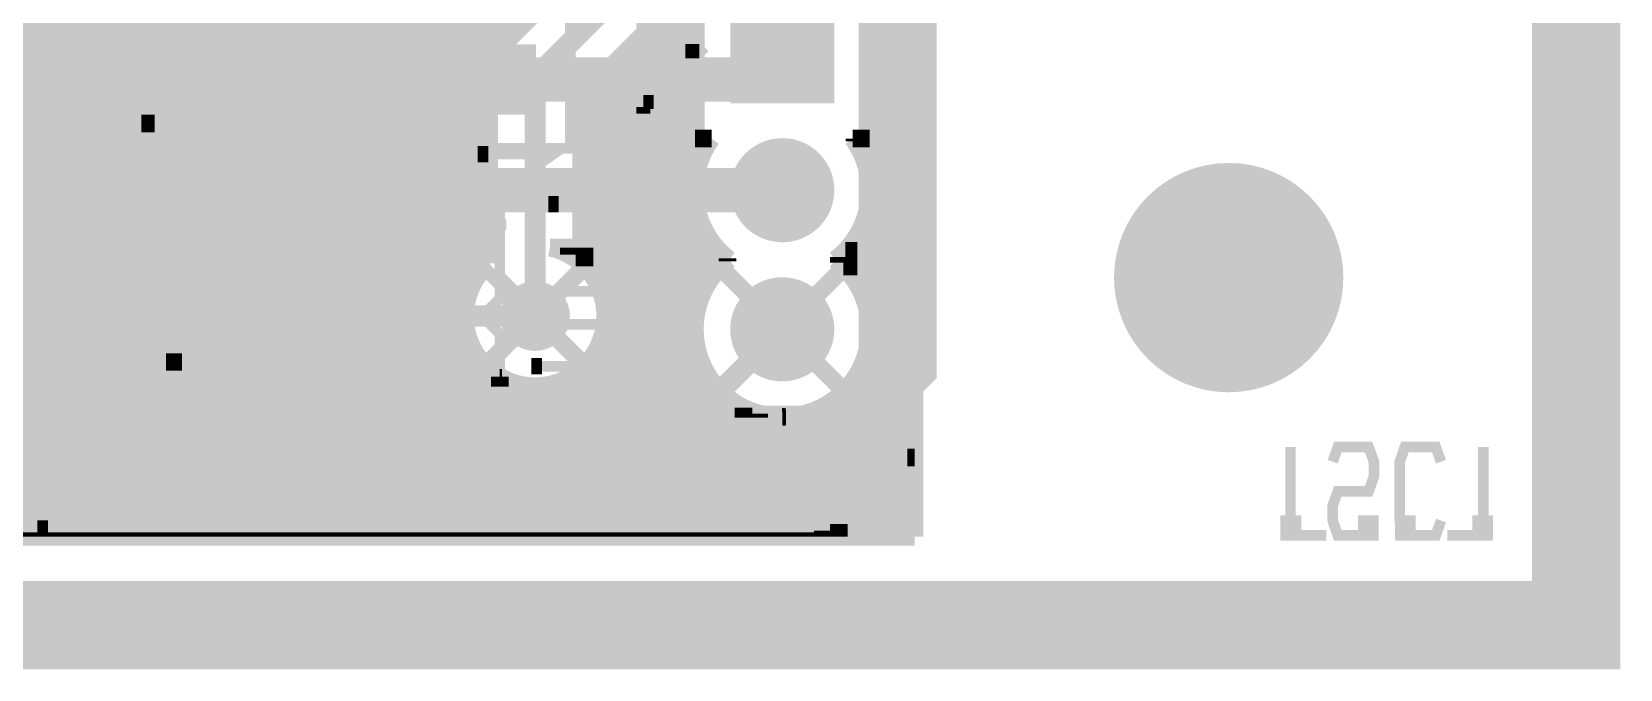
# Model space of a CAD drawing. Extents: x -0.6 to 94.6, y -47.6 to 45.6.
# Drawn here: x 17.78 to 40.63, y -0.64 to 8.54 of the extents above; entities that cross this region are included whole.
import ezdxf

# ---------------------------------------------------------------- set-up
doc = ezdxf.new("R2010")
doc.units = 0
doc.header["$MEASUREMENT"] = 0
doc.layers.get('0').update_dxf_attribs({"linetype": 'CONTINUOUS'})
for name, color, linetype in [('22-311-0_BOT', 7, 'CONTINUOUS'), ('22-311-0_DRD', 7, 'CONTINUOUS'), ('22-311-0_DRL', 2, 'CONTINUOUS'), ('22-311-0_SMB', 4, 'CONTINUOUS'), ('22-311-0_SMT', 3, 'CONTINUOUS'), ('22-311-0_SPT', 5, 'CONTINUOUS'), ('22-311-0_SSB', 10, 'CONTINUOUS'), ('22-311-0_SST', 14, 'CONTINUOUS'), ('22-311-0_TOP', 9, 'CONTINUOUS'), ('THRUHOLE_NPT', 11, 'CONTINUOUS'), ('THRUHOLE_TAP', 13, 'CONTINUOUS')]:
    doc.layers.add(name, color=color, linetype=linetype)

# ---------------------------------------------------------------- blocks, each defined once
blk = doc.blocks.new('ROUND_1')
at = {"const_width": 1.64973}
blk.add_lwpolyline([(-0.824864, 0, 1), (0.824864, 0, 1)], format="xyb", close=True, dxfattribs=at)
blk = doc.blocks.new('ROUND_3')
at = {"const_width": 0.7493}
blk.add_lwpolyline([(-0.37465, 0, 1), (0.37465, 0, 1)], format="xyb", close=True, dxfattribs=at)
blk = doc.blocks.new('SQUARE_4')
blk.add_solid([(0.7493, 0.7493), (0.7493, -0.7493), (-0.7493, 0.7493), (-0.7493, -0.7493)])
blk = doc.blocks.new('ROUND_21')
at = {"const_width": 0.50038}
blk.add_lwpolyline([(-0.25019, 0, 1), (0.25019, 0, 1)], format="xyb", close=True, dxfattribs=at)
blk = doc.blocks.new('ROUND_26')
at = {"const_width": 0.44958}
blk.add_lwpolyline([(-0.22479, 0, 1), (0.22479, 0, 1)], format="xyb", close=True, dxfattribs=at)
blk = doc.blocks.new('ROUND_30')
at = {"const_width": 0.14986}
blk.add_lwpolyline([(-0.07493, 0, 1), (0.07493, 0, 1)], format="xyb", close=True, dxfattribs=at)
blk = doc.blocks.new('RECTANGLE_13')
blk.add_solid([(0.635, 0.508), (0.635, -0.508), (-0.635, 0.508), (-0.635, -0.508)])
blk = doc.blocks.new('RECTANGLE_14')
blk.add_solid([(0.4826, 0.4064), (0.4826, -0.4064), (-0.4826, 0.4064), (-0.4826, -0.4064)])
blk = doc.blocks.new('RECTANGLE_15')
blk.add_solid([(0.9017, 0.508), (0.9017, -0.508), (-0.9017, 0.508), (-0.9017, -0.508)])

msp = doc.modelspace()

# ---------------------------------------------------------------- linework, layer by layer
at = {"layer": '22-311-0_BOT'}
for points, const_width in [([(24.8158, 17.02308), (24.8158, 8.60552)], 0.254), ([(24.5872, 16.79448), (24.5872, 8.37692)], 0.254), ([(24.3586, 16.56588), (24.3586, 7.874)], 0.254), ([(24.13, 16.33728), (24.13, 4.91998)], 0.254), ([(23.9014, 16.10868), (23.9014, 1.397)], 0.254), ([(23.6728, 15.88008), (23.6728, 1.397)], 0.254), ([(23.4442, 15.65148), (23.4442, 1.397)], 0.254), ([(23.2156, 15.4305), (23.2156, 1.397)], 0.254), ([(20.4724, 15.29334), (20.4724, 1.397)], 0.254), ([(20.701, 15.29334), (20.701, 1.397)], 0.254), ([(20.9296, 15.29334), (20.9296, 1.397)], 0.254), ([(21.1582, 15.29334), (21.1582, 1.397)], 0.254), ([(21.3868, 15.29334), (21.3868, 1.397)], 0.254), ([(21.6154, 15.29334), (21.6154, 1.397)], 0.254), ([(21.844, 15.29334), (21.844, 1.397)], 0.254), ([(22.0726, 15.29334), (22.0726, 1.397)], 0.254), ([(22.3012, 15.29334), (22.3012, 1.397)], 0.254), ([(22.5298, 15.29334), (22.5298, 1.397)], 0.254), ([(22.7584, 15.29334), (22.7584, 1.397)], 0.254), ([(22.987, 15.3162), (22.987, 1.397)], 0.254), ([(18.6436, 14.59738), (18.6436, 1.397)], 0.254), ([(18.8722, 14.59738), (18.8722, 1.397)], 0.254), ([(19.1008, 14.59738), (19.1008, 1.397)], 0.254), ([(19.3294, 14.59738), (19.3294, 1.397)], 0.254), ([(19.558, 14.59738), (19.558, 1.397)], 0.254), ([(19.7866, 14.59738), (19.7866, 1.397)], 0.254), ([(20.0152, 14.59738), (20.0152, 1.397)], 0.254), ([(20.2438, 14.59738), (20.2438, 1.397)], 0.254), ([(18.415, 14.40688), (18.415, 1.397)], 0.254), ([(18.1864, 14.17828), (18.1864, 1.397)], 0.254), ([(17.7292, 13.84046), (17.7292, 1.397)], 0.254), ([(17.9578, 13.95476), (17.9578, 1.397)], 0.254), ([(34.671, 11.811), (33.02, 10.16), (27.305, 10.16), (25.019, 7.874), (25.019, 4.445)], 0.3048), ([(26.83764, 10.62736), (24.55672, 8.34644)], 0.254), ([(29.8323, 9.4996), (29.8323, 6.9977)], 0.254), ([(29.845, 9.4996), (29.845, 1.397)], 0.254), ([(30.0736, 9.4996), (30.0736, 1.397)], 0.254), ([(30.3022, 9.4996), (30.3022, 1.397)], 0.254), ([(27.3304, 9.25068), (27.3304, 6.43382)], 0.254), ([(30.48, 9.271), (30.48, 1.397)], 0.254), ([(27.3177, 9.23798), (25.6794, 7.59968)], 0.254), ([(27.1018, 9.02208), (27.1018, 1.397)], 0.254), ([(27.3177, 9.23798), (27.3177, 6.9977)], 0.254), ([(26.8732, 8.79348), (26.8732, 1.397)], 0.254), ([(26.6446, 8.56488), (26.6446, 1.397)], 0.254), ([(24.69388, 8.4836), (8.636, 8.4836)], 0.254), ([(26.416, 8.33628), (26.416, 1.397)], 0.254), ([(27.3177, 8.4836), (26.56332, 8.4836)], 0.254), ([(30.48, 8.4836), (29.8323, 8.4836)], 0.254), ([(24.47798, 8.255), (8.636, 8.255)], 0.254), ([(26.1874, 8.10768), (26.1874, 1.397)], 0.254), ([(27.3177, 8.255), (26.33472, 8.255)], 0.254), ([(30.48, 8.255), (29.8323, 8.255)], 0.254), ([(24.37638, 8.0264), (8.636, 8.0264)], 0.254), ([(24.3586, 7.874), (24.3586, 5.20446)], 0.254), ([(25.9588, 7.87908), (25.9588, 4.80822)], 0.254), ([(27.3177, 8.0264), (26.10612, 8.0264)], 0.254), ([(30.48, 8.0264), (29.8323, 8.0264)], 0.254), ([(24.3586, 7.7978), (8.636, 7.7978)], 0.254), ([(25.7302, 7.65048), (25.7302, 5.15874)], 0.254), ([(27.3177, 7.7978), (25.87752, 7.7978)], 0.254), ([(30.48, 7.7978), (29.8323, 7.7978)], 0.254), ([(24.3586, 7.5692), (11.35634, 7.5692)], 0.254), ([(25.6794, 7.59968), (25.6794, 5.20446)], 0.254), ([(27.3177, 7.5692), (25.6794, 7.5692)], 0.254), ([(30.48, 7.5692), (29.8323, 7.5692)], 0.254), ([(24.3586, 7.3406), (11.67638, 7.3406)], 0.254), ([(27.3177, 7.3406), (25.6794, 7.3406)], 0.254), ([(30.48, 7.3406), (29.8323, 7.3406)], 0.254), ([(24.3586, 7.112), (11.85926, 7.112)], 0.254), ([(27.3177, 7.112), (25.6794, 7.112)], 0.254), ([(27.559, 6.9977), (27.3177, 6.9977)], 0.254), ([(29.8323, 6.9977), (29.58846, 6.9977)], 0.254), ([(29.6164, 6.9977), (29.6164, 6.9596)], 0.254), ([(30.48, 7.112), (29.8323, 7.112)], 0.254), ([(24.3586, 6.8834), (11.97356, 6.8834)], 0.254), ([(27.48534, 6.8834), (25.6794, 6.8834)], 0.254), ([(30.48, 6.8834), (29.66466, 6.8834)], 0.254), ([(24.3586, 6.6548), (12.03452, 6.6548)], 0.254), ([(27.38374, 6.6548), (25.6794, 6.6548)], 0.254), ([(30.48, 6.6548), (29.76626, 6.6548)], 0.254), ([(24.3586, 6.4262), (12.0523, 6.4262)], 0.254), ([(27.32786, 6.4262), (25.6794, 6.4262)], 0.254), ([(30.48, 6.4262), (29.8196, 6.4262)], 0.254), ([(24.3586, 6.1976), (12.0269, 6.1976)], 0.254), ([(27.3177, 6.1976), (25.6794, 6.1976)], 0.254), ([(27.3304, 6.07568), (27.3304, 4.4323)], 0.254), ([(30.48, 6.1976), (29.82976, 6.1976)], 0.254), ([(24.3586, 5.969), (11.95832, 5.969)], 0.254), ([(27.35072, 5.969), (25.6794, 5.969)], 0.254), ([(30.48, 5.969), (29.79928, 5.969)], 0.254), ([(24.3586, 5.7404), (11.8364, 5.7404)], 0.254), ([(27.42692, 5.7404), (25.6794, 5.7404)], 0.254), ([(30.48, 5.7404), (29.72054, 5.7404)], 0.254), ([(24.3586, 5.5118), (12.0523, 5.5118)], 0.254), ([(27.56154, 5.5118), (25.6794, 5.5118)], 0.254), ([(27.559, 5.51434), (27.559, 4.99618)], 0.254), ([(30.48, 5.5118), (29.58846, 5.5118)], 0.254), ([(29.6164, 5.5499), (29.6164, 4.96062)], 0.254), ([(24.3586, 5.2832), (12.0523, 5.2832)], 0.254), ([(27.77744, 5.2832), (25.6794, 5.2832)], 0.254), ([(27.686, 5.1435), (28.575, 4.2545)], 0.254), ([(27.7876, 5.27558), (27.7876, 5.23494)], 0.254), ([(29.464, 5.1435), (28.575, 4.2545)], 0.254), ([(30.48, 5.2832), (29.37256, 5.2832)], 0.254), ([(29.3878, 5.2959), (29.3878, 5.21462)], 0.254), ([(24.21636, 5.0546), (12.0523, 5.0546)], 0.254), ([(27.60472, 5.0546), (25.82164, 5.0546)], 0.254), ([(30.48, 5.0546), (29.54528, 5.0546)], 0.254), ([(24.08682, 4.826), (12.0523, 4.826)], 0.254), ([(27.45486, 4.826), (25.95118, 4.826)], 0.254), ([(30.48, 4.826), (29.69514, 4.826)], 0.254), ([(24.02332, 4.5974), (12.0523, 4.5974)], 0.254), ([(27.36596, 4.5974), (26.01468, 4.5974)], 0.254), ([(30.48, 4.5974), (29.78404, 4.5974)], 0.254), ([(24.01316, 4.3688), (12.0523, 4.3688)], 0.254), ([(27.32278, 4.3688), (26.0223, 4.3688)], 0.254), ([(27.686, 3.3655), (28.575, 4.2545)], 0.254), ([(29.464, 3.3655), (28.575, 4.2545)], 0.254), ([(30.48, 4.3688), (29.82722, 4.3688)], 0.254), ([(24.05888, 4.1402), (12.0523, 4.1402)], 0.254), ([(25.9588, 4.08178), (25.9588, 1.397)], 0.254), ([(27.32278, 4.1402), (25.97912, 4.1402)], 0.254), ([(27.3304, 4.0767), (27.3304, 1.397)], 0.254), ([(30.48, 4.1402), (29.82722, 4.1402)], 0.254), ([(24.16302, 3.9116), (12.0523, 3.9116)], 0.254), ([(24.13, 3.97002), (24.13, 1.397)], 0.254), ([(27.36596, 3.9116), (25.87244, 3.9116)], 0.254), ([(30.48, 3.9116), (29.78404, 3.9116)], 0.254), ([(24.3586, 3.683), (12.0523, 3.683)], 0.254), ([(24.3586, 3.683), (24.3586, 1.397)], 0.254), ([(24.5872, 3.53314), (24.5872, 1.397)], 0.254), ([(25.5016, 3.56108), (25.5016, 1.397)], 0.254), ([(27.45486, 3.683), (25.67686, 3.683)], 0.254), ([(25.7302, 3.73126), (25.7302, 1.397)], 0.254), ([(29.6164, 3.55092), (29.6164, 1.397)], 0.254), ([(30.48, 3.683), (29.69514, 3.683)], 0.254), ([(24.83358, 3.4544), (12.0523, 3.4544)], 0.254), ([(24.8158, 3.45694), (24.8158, 1.397)], 0.254), ([(25.0444, 3.43662), (25.0444, 1.397)], 0.254), ([(27.60472, 3.4544), (25.20188, 3.4544)], 0.254), ([(25.273, 3.46964), (25.273, 1.397)], 0.254), ([(27.559, 3.51536), (27.559, 1.397)], 0.254), ([(30.48, 3.4544), (29.54274, 3.4544)], 0.254), ([(27.85364, 3.2258), (12.0523, 3.2258)], 0.254), ([(27.7876, 3.27406), (27.7876, 1.397)], 0.254), ([(28.0162, 3.12928), (28.0162, 1.397)], 0.254), ([(29.1592, 3.14198), (29.1592, 1.397)], 0.254), ([(30.48, 3.2258), (29.29636, 3.2258)], 0.254), ([(29.3878, 3.29692), (29.3878, 1.397)], 0.254), ([(30.48, 2.9972), (8.636, 2.9972)], 0.254), ([(28.2448, 3.04292), (28.2448, 1.397)], 0.254), ([(28.4734, 3.00228), (28.4734, 1.397)], 0.254), ([(28.702, 3.00482), (28.702, 1.397)], 0.254), ([(28.9306, 3.048), (28.9306, 1.397)], 0.254), ([(30.48, 2.7686), (8.636, 2.7686)], 0.254), ([(30.48, 2.54), (8.636, 2.54)], 0.254), ([(36.49472, 2.3495), (36.56838, 2.56032), (37.01288, 2.56032), (37.08908, 2.3495), (37.08908, 2.13868), (37.01288, 1.92532), (36.56838, 1.92532), (36.49472, 1.7145), (36.49472, 1.50368), (36.56838, 1.29032), (37.01288, 1.29032), (37.08908, 1.50368)], 0.1524), ([(38.14318, 1.29032), (38.66134, 1.29032), (38.66134, 2.56032)], 0.1524), ([(30.48, 2.3114), (8.636, 2.3114)], 0.254), ([(30.48, 2.0828), (8.636, 2.0828)], 0.254), ([(30.48, 1.8542), (8.636, 1.8542)], 0.254), ([(30.48, 1.6256), (8.636, 1.6256)], 0.254), ([(30.48, 1.397), (8.636, 1.397)], 0.254), ([(35.96894, 1.29032), (35.81908, 1.29032), (35.81908, 1.50368), (35.96894, 1.50368), (35.96894, 1.29032)], 0.1524), ([(37.61486, 1.29032), (37.46754, 1.29032), (37.46754, 1.50368), (37.61486, 1.50368), (37.61486, 1.29032)], 0.1524)]:
    msp.add_lwpolyline(points, dxfattribs=dict(at, const_width=const_width))
at = {"layer": '22-311-0_BOT', "const_width": 0.254}
for points in [[(24.55164, 8.34136, 0.1989124), (24.35805, 7.874)], [(24.55164, 8.34136, 0.1989124), (24.35805, 7.874)], [(27.559, 6.9977, 0.1589635), (27.31709, 6.25602)], [(29.8323, 6.25602, 0.159269), (29.58962, 6.99855)], [(27.3177, 6.25602, 0.2341501), (27.81333, 5.25569)], [(29.337, 5.25526, 0.2341501), (29.83284, 6.25602)], [(24.3586, 5.20446, 0.2170798), (24.01257, 4.445)], [(26.02738, 4.445, 0.2170795), (25.68068, 5.20593)], [(27.813, 5.25526, 0.2341501), (27.31716, 4.2545)], [(29.8323, 4.2545, 0.2341502), (29.33667, 5.25483)], [(24.01062, 4.445, 0.4142136), (25.019, 3.43662)], [(25.019, 3.43662, 0.4142136), (26.02738, 4.445)], [(27.3177, 4.2545, 0.4142136), (28.575, 2.9972)], [(28.575, 2.9972, 0.4142136), (29.8323, 4.2545)]]:
    msp.add_lwpolyline(points, format="xyb", dxfattribs=at)
at = {"layer": '22-311-0_DRD'}
for points, const_width in [([(8.89, 0), (39.99738, 0), (39.99738, 44.9961), (0, 44.9961), (0, 0), (8.89, 0)], 1.27), ([(28.575, 8.89), (28.575, 7.62)], 0.254), ([(29.21, 8.255), (27.94, 8.255)], 0.254), ([(28.575, 6.89102), (28.575, 5.62102)], 0.254), ([(29.21, 6.25602), (27.94, 6.25602)], 0.254), ([(34.99866, 5.37972), (34.36366, 4.74472)], 0.254), ([(35.63366, 4.74472), (34.99866, 5.37972)], 0.254), ([(25.654, 5.08), (24.384, 3.81)], 0.254), ([(25.654, 3.81), (24.384, 5.08)], 0.254), ([(28.575, 4.8895), (28.575, 3.6195)], 0.254), ([(34.36366, 4.74472), (35.63366, 4.74472)], 0.254), ([(29.21, 4.2545), (27.94, 4.2545)], 0.254)]:
    msp.add_lwpolyline(points, dxfattribs=dict(at, const_width=const_width))
at = {"layer": '22-311-0_DRL', "const_width": 1.27}
msp.add_lwpolyline([(8.89, 0), (39.99738, 0), (39.99738, 44.9961), (0, 44.9961), (0, 0), (8.89, 0)], dxfattribs=at)
at = {"layer": '22-311-0_SSB'}
for points, const_width in [([(26.57602, 2.6543), (30.1752, 2.6543), (30.1752, 10.45464), (26.57602, 10.45464), (26.57602, 2.6543)], 0.20066), ([(27.57424, 10.45464), (27.57424, 10.05332), (29.77388, 10.05332), (29.77388, 3.05562), (27.57424, 3.05562), (27.57424, 2.6543)], 0.20066), ([(26.57602, 9.15416), (26.57602, 7.4549)], 0.20066), ([(26.57602, 9.15416), (27.37612, 8.255), (26.57602, 7.35584)], 0.20066), ([(26.74366, 8.96366), (26.74366, 7.5438)], 0.20066), ([(27.06624, 8.60298), (26.57602, 8.60298)], 0.20066), ([(26.924, 8.763), (26.924, 7.747)], 0.20066), ([(27.22626, 8.42264), (26.57602, 8.42264)], 0.20066), ([(27.1018, 8.5598), (27.1018, 7.94766)], 0.20066), ([(27.28214, 8.35914), (27.28214, 8.15086)], 0.20066), ([(27.36342, 8.2423), (26.57602, 8.2423)], 0.20066), ([(27.2034, 8.06196), (26.57602, 8.06196)], 0.20066), ([(27.04338, 7.88162), (26.57602, 7.88162)], 0.20066), ([(26.88336, 7.70382), (26.57602, 7.70382)], 0.20066), ([(26.72334, 7.52348), (26.57602, 7.52348)], 0.20066), ([(26.57602, 7.4549), (26.57602, 7.35584)], 0.20066), ([(24.26716, 6.89356), (24.26716, 6.65734)], 0.1524), ([(24.26716, 6.77672), (25.28316, 6.77672), (25.11298, 6.65734)], 0.1524), ([(24.60498, 5.76072), (24.4348, 5.76072), (24.26716, 5.81914), (24.26716, 6.05536), (24.4348, 6.11632), (25.28316, 6.11632)], 0.1524), ([(25.28316, 6.17474), (25.28316, 5.93852)], 0.1524)]:
    msp.add_lwpolyline(points, dxfattribs=dict(at, const_width=const_width))
at = {"layer": '22-311-0_SST', "const_width": 0.1524}
for points in [[(19.558, 12.192), (22.352, 12.192), (22.352, 6.858), (19.558, 6.858), (19.558, 12.192)], [(22.733, 12.192), (25.527, 12.192), (25.527, 6.858), (22.733, 6.858), (22.733, 12.192)], [(19.939, 6.477), (19.939, 2.413), (24.511, 2.413), (24.511, 4.191), (24.257, 4.445), (24.511, 4.699), (24.511, 6.477), (19.939, 6.477)], [(17.5895, 5.9055), (17.5895, 2.9845), (19.2278, 2.9845), (19.2278, 5.9055), (17.5895, 5.9055)], [(25.21204, 4.8006), (25.04186, 4.73964), (25.04186, 4.50342), (25.21204, 4.445), (25.37968, 4.32562), (25.88768, 4.32562), (26.05786, 4.38404), (26.05786, 4.73964), (25.88768, 4.8006), (25.21204, 4.8006)], [(25.37968, 4.56184), (25.04186, 4.32562)], [(25.04186, 3.6068), (25.04186, 3.84302)], [(25.04186, 3.72364), (26.05786, 3.72364), (25.88768, 3.84302)], [(18.4404, 2.46634), (18.4404, 2.11074), (18.61058, 1.99136), (18.78076, 1.99136), (18.9484, 2.11074), (18.9484, 2.46634), (17.9324, 2.46634)], [(18.4404, 2.16916), (17.9324, 1.99136)], [(17.9324, 1.27254), (17.9324, 1.50876)], [(17.9324, 1.39192), (18.9484, 1.39192), (18.78076, 1.50876)]]:
    msp.add_lwpolyline(points, dxfattribs=at)
at = {"layer": '22-311-0_TOP'}
for points, const_width in [([(31.72968, 17.20596), (30.48, 15.95374), (30.48, 3.683), (28.956, 2.159), (17.4498, 2.159), (15.875, 3.7338)], 0.635), ([(19.558, 10.6807), (19.558, 7.00786)], 0.254), ([(21.082, 5.461), (19.939, 5.461), (18.415, 6.985), (18.415, 10.0838)], 0.635), ([(19.2405, 9.1694), (19.2405, 7.32536)], 0.254), ([(19.3294, 9.1694), (19.3294, 7.23646)], 0.254), ([(19.5453, 8.8646), (19.5453, 7.02056)], 0.254), ([(19.5453, 8.5852), (19.2405, 8.5852)], 0.254), ([(19.5453, 8.3566), (19.2405, 8.3566)], 0.254), ([(28.575, 8.255), (28.1686, 7.8486), (24.13, 7.8486)], 0.635), ([(19.5453, 8.128), (19.2405, 8.128)], 0.254), ([(19.5453, 7.8994), (19.2405, 7.8994)], 0.254), ([(24.13, 7.8486), (20.955, 7.8486)], 0.635), ([(19.5453, 7.6708), (19.2405, 7.6708)], 0.254), ([(19.5453, 7.4422), (19.2405, 7.4422)], 0.254), ([(19.2405, 7.32536), (19.5453, 7.02056)], 0.254), ([(19.5453, 7.2136), (19.35226, 7.2136)], 0.254), ([(21.082, 5.461), (21.209, 5.461), (22.00402, 6.25602), (28.575, 6.25602)], 0.635), ([(29.6545, 5.61086), (29.6545, 4.89966)], 0.254), ([(27.62504, 5.43052), (25.23236, 5.43052)], 0.254), ([(27.66822, 5.3848), (25.38222, 5.3848)], 0.254), ([(25.5016, 5.43052), (25.5016, 5.32892)], 0.254), ([(25.7302, 5.43052), (25.7302, 5.15874)], 0.254), ([(25.9588, 5.43052), (25.9588, 4.80822)], 0.254), ([(26.1874, 5.43052), (26.1874, 2.9845)], 0.254), ([(26.416, 5.43052), (26.416, 2.9845)], 0.254), ([(26.6446, 5.43052), (26.6446, 2.9845)], 0.254), ([(26.8732, 5.43052), (26.8732, 2.9845)], 0.254), ([(27.1018, 5.43052), (27.1018, 2.9845)], 0.254), ([(27.3304, 5.43052), (27.3304, 4.4323)], 0.254), ([(27.559, 5.43052), (27.559, 4.99618)], 0.254), ([(29.6545, 5.3848), (29.48178, 5.3848)], 0.254), ([(29.6164, 5.5499), (29.6164, 4.96062)], 0.254), ([(18.415, 5.1562), (15.875, 5.1562)], 0.635), ([(27.6987, 5.1562), (25.73274, 5.1562)], 0.254), ([(27.686, 5.1435), (28.575, 4.2545)], 0.254), ([(27.7876, 5.27558), (27.7876, 5.23494)], 0.254), ([(29.464, 5.1435), (28.575, 4.2545)], 0.254), ([(29.3878, 5.2959), (29.3878, 5.21462)], 0.254), ([(29.6545, 5.1562), (29.4513, 5.1562)], 0.254), ([(27.51328, 4.9276), (25.90292, 4.9276)], 0.254), ([(27.39898, 4.699), (25.99436, 4.699)], 0.254), ([(18.415, 3.7338), (18.7198, 3.7338), (19.431, 4.445), (23.368, 4.445)], 0.3048), ([(25.019, 4.445), (23.368, 4.445)], 0.3048), ([(27.33548, 4.4704), (26.02484, 4.4704)], 0.254), ([(21.082, 3.429), (21.717, 3.429), (21.971, 3.175), (27.4955, 3.175), (28.575, 4.2545)], 0.3048), ([(27.3177, 4.2418), (26.00452, 4.2418)], 0.254), ([(27.686, 3.3655), (28.575, 4.2545)], 0.254), ([(27.34056, 4.0132), (25.92832, 4.0132)], 0.254), ([(25.9588, 4.08178), (25.9588, 2.9845)], 0.254), ([(27.3304, 4.0767), (27.3304, 2.9845)], 0.254), ([(19.70532, 3.7846), (19.4056, 3.48488)], 0.254), ([(19.939, 3.7846), (19.70532, 3.7846)], 0.254), ([(19.939, 3.7846), (19.70532, 3.7846)], 0.254), ([(19.7866, 3.7846), (19.7866, 2.9845)], 0.254), ([(19.939, 3.7846), (19.939, 2.9845)], 0.254), ([(22.225, 3.7846), (22.225, 3.429)], 0.254), ([(22.225, 3.7846), (22.225, 3.429)], 0.254), ([(27.40914, 3.7846), (25.77846, 3.7846)], 0.254), ([(19.939, 3.556), (19.47672, 3.556)], 0.254), ([(19.558, 3.63728), (19.558, 2.9845)], 0.254), ([(24.511, 3.57378), (24.511, 3.429)], 0.254), ([(24.54402, 3.556), (24.511, 3.556)], 0.254), ([(24.5872, 3.53314), (24.5872, 2.9845)], 0.254), ([(27.52852, 3.556), (25.49398, 3.556)], 0.254), ([(25.5016, 3.56108), (25.5016, 2.9845)], 0.254), ([(25.7302, 3.73126), (25.7302, 2.9845)], 0.254), ([(19.4056, 3.48488), (19.4056, 2.9845)], 0.254), ([(19.939, 3.3274), (19.4056, 3.3274)], 0.254), ([(19.939, 3.429), (21.082, 3.429)], 0.254), ([(22.225, 3.429), (22.225, 2.9845)], 0.254), ([(24.511, 3.429), (22.225, 3.429)], 0.254), ([(27.72664, 3.3274), (22.225, 3.3274)], 0.254), ([(22.3012, 3.429), (22.3012, 2.9845)], 0.254), ([(22.5298, 3.429), (22.5298, 2.9845)], 0.254), ([(22.7584, 3.429), (22.7584, 2.9845)], 0.254), ([(22.987, 3.429), (22.987, 2.9845)], 0.254), ([(23.2156, 3.429), (23.2156, 2.9845)], 0.254), ([(23.4442, 3.429), (23.4442, 2.9845)], 0.254), ([(23.6728, 3.429), (23.6728, 2.9845)], 0.254), ([(23.9014, 3.429), (23.9014, 2.9845)], 0.254), ([(24.13, 3.429), (24.13, 2.9845)], 0.254), ([(24.3586, 3.429), (24.3586, 2.9845)], 0.254), ([(24.8158, 3.45694), (24.8158, 2.9845)], 0.254), ([(25.0444, 3.43662), (25.0444, 2.9845)], 0.254), ([(25.273, 3.46964), (25.273, 2.9845)], 0.254), ([(27.559, 3.51536), (27.559, 2.9845)], 0.254), ([(19.939, 3.0988), (19.4056, 3.0988)], 0.254), ([(28.08224, 3.0988), (22.225, 3.0988)], 0.254), ([(27.7876, 3.27406), (27.7876, 2.9845)], 0.254), ([(28.0162, 3.12928), (28.0162, 2.9845)], 0.254), ([(19.939, 2.9845), (19.4056, 2.9845)], 0.254), ([(28.6131, 2.9845), (22.225, 2.9845)], 0.254), ([(28.2448, 3.04292), (28.2448, 2.9845)], 0.254), ([(28.575, 2.9972), (28.6284, 2.99833)], 0.254), ([(30.48, 2.5146), (29.54782, 1.58242)], 0.254), ([(30.48, 2.413), (30.37586, 2.413)], 0.254), ([(30.48, 2.5146), (30.48, 1.27)], 0.254), ([(36.40582, 1.29032), (35.88766, 1.29032), (35.88766, 2.56032)], 0.1524), ([(38.05428, 1.50368), (37.97808, 1.29032), (37.53358, 1.29032), (37.45992, 1.50368), (37.45992, 2.3495), (37.53358, 2.56032), (37.97808, 2.56032), (38.05428, 2.3495)], 0.1524), ([(30.48, 2.1844), (30.14726, 2.1844)], 0.254), ([(30.3022, 2.3368), (30.3022, 1.27)], 0.254), ([(30.48, 1.9558), (29.91866, 1.9558)], 0.254), ([(30.0736, 2.1082), (30.0736, 1.27)], 0.254), ([(30.48, 1.7272), (29.69006, 1.7272)], 0.254), ([(29.845, 1.8796), (29.845, 1.27)], 0.254), ([(30.48, 1.4986), (29.4513, 1.4986)], 0.254), ([(29.6164, 1.651), (29.6164, 1.27)], 0.254), ([(30.48, 1.27), (8.636, 1.27)], 0.254), ([(28.956, 1.3335), (17.4498, 1.3335)], 0.254), ([(17.7292, 1.3335), (17.7292, 1.27)], 0.254), ([(17.9578, 1.3335), (17.9578, 1.27)], 0.254), ([(18.1864, 1.3335), (18.1864, 1.27)], 0.254), ([(18.415, 1.3335), (18.415, 1.27)], 0.254), ([(18.6436, 1.3335), (18.6436, 1.27)], 0.254), ([(18.8722, 1.3335), (18.8722, 1.27)], 0.254), ([(19.1008, 1.3335), (19.1008, 1.27)], 0.254), ([(19.3294, 1.3335), (19.3294, 1.27)], 0.254), ([(19.558, 1.3335), (19.558, 1.27)], 0.254), ([(19.7866, 1.3335), (19.7866, 1.27)], 0.254), ([(20.0152, 1.3335), (20.0152, 1.27)], 0.254), ([(20.2438, 1.3335), (20.2438, 1.27)], 0.254), ([(20.4724, 1.3335), (20.4724, 1.27)], 0.254), ([(20.701, 1.3335), (20.701, 1.27)], 0.254), ([(20.9296, 1.3335), (20.9296, 1.27)], 0.254), ([(21.1582, 1.3335), (21.1582, 1.27)], 0.254), ([(21.3868, 1.3335), (21.3868, 1.27)], 0.254), ([(21.6154, 1.3335), (21.6154, 1.27)], 0.254), ([(21.844, 1.3335), (21.844, 1.27)], 0.254), ([(22.0726, 1.3335), (22.0726, 1.27)], 0.254), ([(22.3012, 1.3335), (22.3012, 1.27)], 0.254), ([(22.5298, 1.3335), (22.5298, 1.27)], 0.254), ([(22.7584, 1.3335), (22.7584, 1.27)], 0.254), ([(22.987, 1.3335), (22.987, 1.27)], 0.254), ([(23.2156, 1.3335), (23.2156, 1.27)], 0.254), ([(23.4442, 1.3335), (23.4442, 1.27)], 0.254), ([(23.6728, 1.3335), (23.6728, 1.27)], 0.254), ([(23.9014, 1.3335), (23.9014, 1.27)], 0.254), ([(24.13, 1.3335), (24.13, 1.27)], 0.254), ([(24.3586, 1.3335), (24.3586, 1.27)], 0.254), ([(24.5872, 1.3335), (24.5872, 1.27)], 0.254), ([(24.8158, 1.3335), (24.8158, 1.27)], 0.254), ([(25.0444, 1.3335), (25.0444, 1.27)], 0.254), ([(25.273, 1.3335), (25.273, 1.27)], 0.254), ([(25.5016, 1.3335), (25.5016, 1.27)], 0.254), ([(25.7302, 1.3335), (25.7302, 1.27)], 0.254), ([(25.9588, 1.3335), (25.9588, 1.27)], 0.254), ([(26.1874, 1.3335), (26.1874, 1.27)], 0.254), ([(26.416, 1.3335), (26.416, 1.27)], 0.254), ([(26.6446, 1.3335), (26.6446, 1.27)], 0.254), ([(26.8732, 1.3335), (26.8732, 1.27)], 0.254), ([(27.1018, 1.3335), (27.1018, 1.27)], 0.254), ([(27.3304, 1.3335), (27.3304, 1.27)], 0.254), ([(27.559, 1.3335), (27.559, 1.27)], 0.254), ([(27.7876, 1.3335), (27.7876, 1.27)], 0.254), ([(28.0162, 1.3335), (28.0162, 1.27)], 0.254), ([(28.2448, 1.3335), (28.2448, 1.27)], 0.254), ([(28.4734, 1.3335), (28.4734, 1.27)], 0.254), ([(28.702, 1.3335), (28.702, 1.27)], 0.254), ([(28.9306, 1.3335), (28.9306, 1.27)], 0.254), ([(29.1592, 1.3589), (29.1592, 1.27)], 0.254), ([(29.3878, 1.45542), (29.3878, 1.27)], 0.254), ([(36.93414, 1.29032), (37.08146, 1.29032), (37.08146, 1.50368), (36.93414, 1.50368), (36.93414, 1.29032)], 0.1524), ([(38.58006, 1.29032), (38.72738, 1.29032), (38.72738, 1.50368), (38.58006, 1.50368), (38.58006, 1.29032)], 0.1524)]:
    msp.add_lwpolyline(points, dxfattribs=dict(at, const_width=const_width))
at = {"layer": '22-311-0_TOP', "const_width": 0.254}
for points in [[(29.337, 5.25526, 0.0956241), (29.65471, 5.61073)], [(26.02738, 4.445, 0.35306), (25.23236, 5.43052)], [(27.62504, 5.43052, 0.051198), (27.81259, 5.25472)], [(27.813, 5.25526, 0.2341501), (27.31716, 4.2545)], [(29.6545, 4.89966, 0.0956242), (29.33685, 5.25506)], [(25.019, 3.43662, 0.4142136), (26.02738, 4.445)], [(27.3177, 4.2545, 0.4142136), (28.575, 2.9972)], [(24.511, 3.57378, 0.1327448), (25.019, 3.43649)], [(28.956, 1.3335, 0.1989119), (29.53972, 1.57528)], [(28.956, 1.3335, 0.1989119), (29.53972, 1.57528)]]:
    msp.add_lwpolyline(points, format="xyb", dxfattribs=at)

# ---------------------------------------------------------------- block references
at = {"layer": '22-311-0_BOT'}
for name, p in [('SQUARE_4', (28.575, 8.255)), ('ROUND_3', (28.575, 6.25602)), ('ROUND_1', (34.99866, 4.99872)), ('ROUND_21', (25.019, 4.445)), ('ROUND_3', (28.575, 4.2545))]:
    msp.add_blockref(name, p, dxfattribs=at)
at = {"layer": '22-311-0_DRL'}
for name, p in [('ROUND_26', (28.575, 8.255)), ('ROUND_26', (28.575, 6.25602)), ('ROUND_1', (34.99866, 4.99872)), ('ROUND_30', (25.019, 4.445)), ('ROUND_26', (28.575, 4.2545))]:
    msp.add_blockref(name, p, dxfattribs=at)
at = {"layer": '22-311-0_SMB'}
for name, p in [('SQUARE_4', (28.575, 8.255)), ('ROUND_3', (28.575, 6.25602)), ('ROUND_3', (28.575, 4.2545))]:
    msp.add_blockref(name, p, dxfattribs=at)
at = {"layer": '22-311-0_SMT'}
for name, p in [('SQUARE_4', (28.575, 8.255)), ('RECTANGLE_15', (20.955, 7.8486)), ('RECTANGLE_15', (24.13, 7.8486)), ('ROUND_3', (28.575, 6.25602)), ('RECTANGLE_13', (21.082, 5.461)), ('RECTANGLE_14', (18.415, 5.1562)), ('RECTANGLE_13', (23.368, 4.445)), ('ROUND_3', (28.575, 4.2545)), ('RECTANGLE_14', (18.415, 3.7338)), ('RECTANGLE_13', (21.082, 3.429))]:
    msp.add_blockref(name, p, dxfattribs=at)
at = {"layer": '22-311-0_SPT'}
for name, p in [('RECTANGLE_15', (20.955, 7.8486)), ('RECTANGLE_15', (24.13, 7.8486)), ('RECTANGLE_13', (21.082, 5.461)), ('RECTANGLE_14', (18.415, 5.1562)), ('RECTANGLE_13', (23.368, 4.445)), ('RECTANGLE_14', (18.415, 3.7338)), ('RECTANGLE_13', (21.082, 3.429))]:
    msp.add_blockref(name, p, dxfattribs=at)
at = {"layer": '22-311-0_TOP'}
for name, p in [('SQUARE_4', (28.575, 8.255)), ('RECTANGLE_15', (20.955, 7.8486)), ('RECTANGLE_15', (24.13, 7.8486)), ('ROUND_3', (28.575, 6.25602)), ('ROUND_1', (34.99866, 4.99872)), ('RECTANGLE_13', (21.082, 5.461)), ('RECTANGLE_14', (18.415, 5.1562)), ('RECTANGLE_13', (23.368, 4.445)), ('ROUND_21', (25.019, 4.445)), ('ROUND_3', (28.575, 4.2545)), ('RECTANGLE_14', (18.415, 3.7338)), ('RECTANGLE_13', (21.082, 3.429))]:
    msp.add_blockref(name, p, dxfattribs=at)
at = {"layer": 'THRUHOLE_NPT'}
msp.add_blockref('ROUND_1', (34.99866, 4.99872), dxfattribs=at)
at = {"layer": 'THRUHOLE_TAP'}
for name, p in [('ROUND_26', (28.575, 8.255)), ('ROUND_26', (28.575, 6.25602)), ('ROUND_30', (25.019, 4.445)), ('ROUND_26', (28.575, 4.2545))]:
    msp.add_blockref(name, p, dxfattribs=at)

doc.saveas('drawing.dxf')
